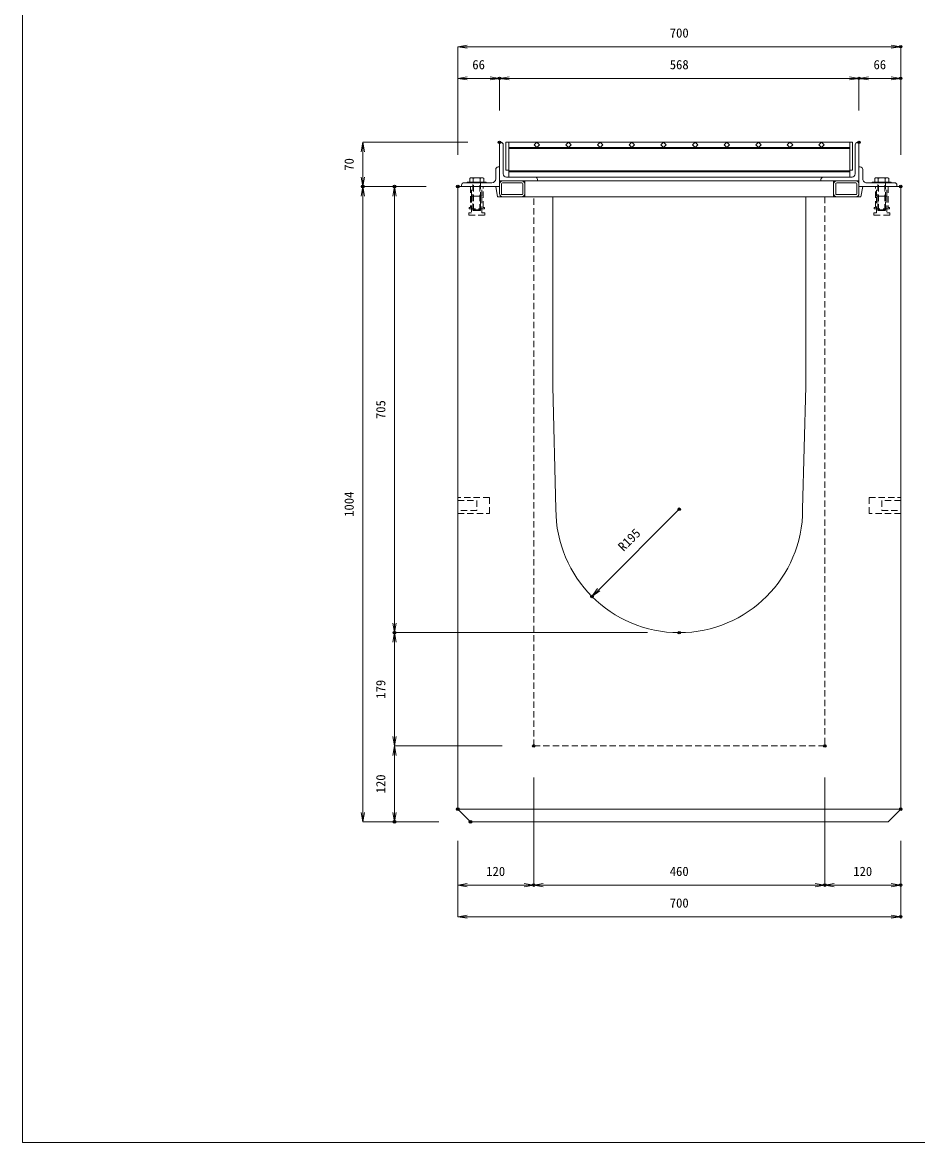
# Model space of a CAD drawing. Units: millimetres, scale not verified. Extents: x -4194 to -304, y 527 to 3367.
# Drawn here: x -4194 to -2779, y 527 to 2298 of the extents above; entities that cross this region are included whole.
import ezdxf
from ezdxf.enums import TextEntityAlignment as Align

# ---------------------------------------------------------------- set-up
doc = ezdxf.new("R2010")
doc.units = ezdxf.units.MM
doc.header["$LTSCALE"] = 20
doc.header["$PDMODE"] = 32
doc.header["$PDSIZE"] = 4
doc.linetypes.add('USER1', pattern=[0.75, 0.5, -0.25])
for name, color, linetype, lineweight in [('0-1_TITLE', 7, 'Continuous', 18), ('0-3_KIJUN', 7, 'Continuous', 18), ('0-5_SUNPO', 3, 'Continuous', 18), ('0-6_UKEWAKU', 4, 'Continuous', 18), ('0-7_GRE', 5, 'Continuous', 18), ('0-9__0-0_0', 7, 'Continuous', 18)]:
    doc.layers.add(name, color=color, linetype=linetype, lineweight=lineweight)
doc.layers.add('0-A__0-2_DEFPOINTS', color=7, linetype='Continuous')
doc.styles.add('ＭＳ ゴシック', font='')
doc.styles.get('ＭＳ ゴシック').set_extended_font_data('MS Gothic')

# ---------------------------------------------------------------- blocks, each defined once
blk = doc.blocks.new('W1-2_INST_C')
at = {"layer": '0-3_KIJUN', "linetype": 'USER1'}
for p, q in [((-8.23, -15), (-8.23, 0)), ((8.22, -15), (8.22, 0))]:
    blk.add_line(p, q, dxfattribs=at)
for points in [[(10, 0), (-10, 0), (-10, -33), (-12, -33), (-12, -35), (12, -35), (12, -33), (10, -33)], [(8.22, -15), (-8.23, -15), (-8.23, -41.5), (-12.75, -41.5), (-12.75, -45), (12.75, -45), (12.75, -41.5), (8.22, -41.5)], [(-6, -15), (6, -15), (6, -38), (-6, -38)]]:
    blk.add_lwpolyline(points, close=True, dxfattribs=at)
blk = doc.blocks.new('_OPEN')
at = {"layer": '0-9__0-0_0'}
blk.add_line((0, 0), (-1, 0), dxfattribs=at)
blk.add_lwpolyline([(-1, 0.167), (0, 0), (-1, -0.167)], dxfattribs=at)
blk = doc.blocks.new('_D2')
at = {"layer": '0-5_SUNPO'}
for p, q in [((687.95, 1769.88), (687.95, 1890.88)), ((702.95, 1890.88), (738.95, 1890.88)), ((753.95, 1839.88), (753.95, 1890.88))]:
    blk.add_line(p, q, dxfattribs=at)
at = {"layer": '0-A__0-2_DEFPOINTS'}
for p in [(753.95, 1890.88), (753.95, 1789.88), (687.95, 1719.88)]:
    blk.add_point(p, dxfattribs=at)
at = {"layer": '0-5_SUNPO', "xscale": 15, "yscale": 15, "rotation": 180}
blk.add_blockref('_OPEN', (687.95, 1890.88), dxfattribs=at)
at = {"layer": '0-5_SUNPO', "xscale": 15, "yscale": 15}
blk.add_blockref('_OPEN', (753.95, 1890.88), dxfattribs=at)
at = {"layer": '0-5_SUNPO', "color": 7, "style": 'ＭＳ ゴシック'}
blk.add_text('66', height=14.66, dxfattribs=at).set_placement((710.95, 1900.88), align=Align.BOTTOM_LEFT)
blk = doc.blocks.new('_D3')
at = {"layer": '0-5_SUNPO'}
for p, q in [((753.95, 1839.88), (753.95, 1890.88)), ((768.95, 1890.88), (1306.95, 1890.88)), ((1321.95, 1839.88), (1321.95, 1890.88))]:
    blk.add_line(p, q, dxfattribs=at)
at = {"layer": '0-A__0-2_DEFPOINTS'}
for p in [(1321.95, 1890.88), (753.95, 1789.88), (1321.95, 1789.88)]:
    blk.add_point(p, dxfattribs=at)
at = {"layer": '0-5_SUNPO', "xscale": 15, "yscale": 15, "rotation": 180}
blk.add_blockref('_OPEN', (753.95, 1890.88), dxfattribs=at)
at = {"layer": '0-5_SUNPO', "xscale": 15, "yscale": 15}
blk.add_blockref('_OPEN', (1321.95, 1890.88), dxfattribs=at)
at = {"layer": '0-5_SUNPO', "color": 7, "style": 'ＭＳ ゴシック'}
blk.add_text('568', height=14.66, dxfattribs=at).set_placement((1022.95, 1900.88), align=Align.BOTTOM_LEFT)
blk = doc.blocks.new('_D4')
at = {"layer": '0-5_SUNPO'}
for p, q in [((1321.95, 1839.88), (1321.95, 1890.88)), ((1336.95, 1890.88), (1372.95, 1890.88)), ((1387.95, 1769.88), (1387.95, 1890.88))]:
    blk.add_line(p, q, dxfattribs=at)
at = {"layer": '0-A__0-2_DEFPOINTS'}
for p in [(1387.95, 1890.88), (1321.95, 1789.88), (1387.95, 1719.88)]:
    blk.add_point(p, dxfattribs=at)
at = {"layer": '0-5_SUNPO', "xscale": 15, "yscale": 15, "rotation": 180}
blk.add_blockref('_OPEN', (1321.95, 1890.88), dxfattribs=at)
at = {"layer": '0-5_SUNPO', "xscale": 15, "yscale": 15}
blk.add_blockref('_OPEN', (1387.95, 1890.88), dxfattribs=at)
at = {"layer": '0-5_SUNPO', "color": 7, "style": 'ＭＳ ゴシック'}
blk.add_text('66', height=14.66, dxfattribs=at).set_placement((1344.95, 1900.88), align=Align.BOTTOM_LEFT)
blk = doc.blocks.new('_D5')
at = {"layer": '0-5_SUNPO'}
for p, q in [((687.95, 1769.88), (687.95, 1940.88)), ((702.95, 1940.88), (1372.95, 1940.88)), ((1387.95, 1769.88), (1387.95, 1940.88))]:
    blk.add_line(p, q, dxfattribs=at)
at = {"layer": '0-A__0-2_DEFPOINTS'}
for p in [(1387.95, 1940.88), (687.95, 1719.88), (1387.95, 1719.88)]:
    blk.add_point(p, dxfattribs=at)
at = {"layer": '0-5_SUNPO', "xscale": 15, "yscale": 15, "rotation": 180}
blk.add_blockref('_OPEN', (687.95, 1940.88), dxfattribs=at)
at = {"layer": '0-5_SUNPO', "xscale": 15, "yscale": 15}
blk.add_blockref('_OPEN', (1387.95, 1940.88), dxfattribs=at)
at = {"layer": '0-5_SUNPO', "color": 7, "style": 'ＭＳ ゴシック'}
blk.add_text('700', height=14.66, dxfattribs=at).set_placement((1022.95, 1950.88), align=Align.BOTTOM_LEFT)
blk = doc.blocks.new('_D14')
at = {"layer": '0-5_SUNPO'}
for p, q in [((703.95, 1789.88), (537.95, 1789.88)), ((537.95, 1774.88), (537.95, 1734.88)), ((637.95, 1719.88), (537.95, 1719.88))]:
    blk.add_line(p, q, dxfattribs=at)
at = {"layer": '0-A__0-2_DEFPOINTS'}
for p in [(753.95, 1789.88), (537.95, 1719.88), (687.95, 1719.88)]:
    blk.add_point(p, dxfattribs=at)
at = {"layer": '0-5_SUNPO', "xscale": 15, "yscale": 15}
for p, rotation in [((537.95, 1789.88), 90), ((537.95, 1719.88), 270)]:
    blk.add_blockref('_OPEN', p, dxfattribs=dict(at, rotation=rotation))
at = {"layer": '0-5_SUNPO', "color": 7, "style": 'ＭＳ ゴシック'}
blk.add_text('70', height=14.66, rotation=90, dxfattribs=at).set_placement((527.95, 1744.88), align=Align.BOTTOM_LEFT)
blk = doc.blocks.new('A$C7D4F0D3A')
at = {"layer": '0-3_KIJUN', "color": 3}
for p, q in [((-15, 45), (15, 45)), ((-15, 44), (-15, 45)), ((15, 44), (-15, 44)), ((10.95, 45), (-10.95, 45)), ((-9.22, 52), (9.22, 52)), ((-5.47, 45), (-5.47, 51)), ((5.5, 45), (5.5, 51)), ((15, 45), (15, 44))]:
    blk.add_line(p, q, dxfattribs=at)
at = {"layer": '0-3_KIJUN', "color": 3, "linetype": 'USER1'}
for p, q in [((-6, 44), (6, 44)), ((-6, 1), (-6, 44)), ((-5, 0), (-5, 44)), ((5, 0), (5, 44)), ((6, 44), (6, 1)), ((-5, 0), (-6, 1)), ((6, 1), (-6, 1)), ((5, 0), (-5, 0)), ((6, 1), (5, 0))]:
    blk.add_line(p, q, dxfattribs=at)
at = {"layer": '0-3_KIJUN', "color": 3}
for points in [[(-10.95, 45), (-10.95, 51), (-9.22, 52)], [(9.22, 52), (10.95, 51), (10.95, 45)]]:
    blk.add_lwpolyline(points, dxfattribs=at)
for centre, radius, start, end in [((-8.21, 47.74), 4.26, 49.93201, 130.06799), ((0.02, 36.46), 15.54, 69.33427, 110.66573), ((8.23, 47.79), 4.21, 49.666, 130.334)]:
    blk.add_arc(centre, radius, start, end, dxfattribs=at)
blk = doc.blocks.new('_D52')
at = {"layer": '0-5_SUNPO'}
for p, q in [((757.95, 835.88), (587.95, 835.88)), ((587.95, 820.88), (587.95, 730.88)), ((657.95, 715.88), (587.95, 715.88))]:
    blk.add_line(p, q, dxfattribs=at)
at = {"layer": '0-A__0-2_DEFPOINTS'}
for p in [(807.95, 835.88), (587.95, 715.88), (707.95, 715.88)]:
    blk.add_point(p, dxfattribs=at)
at = {"layer": '0-5_SUNPO', "xscale": 15, "yscale": 15}
for p, rotation in [((587.95, 835.88), 90), ((587.95, 715.88), 270)]:
    blk.add_blockref('_OPEN', p, dxfattribs=dict(at, rotation=rotation))
at = {"layer": '0-5_SUNPO', "color": 7, "style": 'ＭＳ ゴシック'}
blk.add_text('120', height=14.66, rotation=90, dxfattribs=at).set_placement((577.95, 760.88), align=Align.BOTTOM_LEFT)
blk = doc.blocks.new('_D53')
at = {"layer": '0-5_SUNPO'}
for p, q in [((807.95, 785.88), (807.95, 615.88)), ((687.95, 685.88), (687.95, 615.88)), ((702.95, 615.88), (792.95, 615.88))]:
    blk.add_line(p, q, dxfattribs=at)
at = {"layer": '0-A__0-2_DEFPOINTS'}
for p in [(807.95, 835.88), (687.95, 735.88), (807.95, 615.88)]:
    blk.add_point(p, dxfattribs=at)
at = {"layer": '0-5_SUNPO', "xscale": 15, "yscale": 15, "rotation": 180}
blk.add_blockref('_OPEN', (687.95, 615.88), dxfattribs=at)
at = {"layer": '0-5_SUNPO', "xscale": 15, "yscale": 15}
blk.add_blockref('_OPEN', (807.95, 615.88), dxfattribs=at)
at = {"layer": '0-5_SUNPO', "color": 7, "style": 'ＭＳ ゴシック'}
blk.add_text('120', height=14.66, dxfattribs=at).set_placement((732.95, 625.88), align=Align.BOTTOM_LEFT)
blk = doc.blocks.new('_D54')
at = {"layer": '0-5_SUNPO'}
for p, q in [((807.95, 785.88), (807.95, 615.88)), ((1267.95, 785.88), (1267.95, 615.88)), ((822.95, 615.88), (1252.95, 615.88))]:
    blk.add_line(p, q, dxfattribs=at)
at = {"layer": '0-A__0-2_DEFPOINTS'}
for p in [(807.95, 835.88), (1267.95, 835.88), (1267.95, 615.88)]:
    blk.add_point(p, dxfattribs=at)
at = {"layer": '0-5_SUNPO', "xscale": 15, "yscale": 15, "rotation": 180}
blk.add_blockref('_OPEN', (807.95, 615.88), dxfattribs=at)
at = {"layer": '0-5_SUNPO', "xscale": 15, "yscale": 15}
blk.add_blockref('_OPEN', (1267.95, 615.88), dxfattribs=at)
at = {"layer": '0-5_SUNPO', "color": 7, "style": 'ＭＳ ゴシック'}
blk.add_text('460', height=14.66, dxfattribs=at).set_placement((1022.95, 625.88), align=Align.BOTTOM_LEFT)
blk = doc.blocks.new('_D55')
at = {"layer": '0-5_SUNPO'}
for p, q in [((1267.95, 785.88), (1267.95, 615.88)), ((1387.95, 685.88), (1387.95, 615.88)), ((1282.95, 615.88), (1372.95, 615.88))]:
    blk.add_line(p, q, dxfattribs=at)
at = {"layer": '0-A__0-2_DEFPOINTS'}
for p in [(1267.95, 835.88), (1387.95, 735.88), (1387.95, 615.88)]:
    blk.add_point(p, dxfattribs=at)
at = {"layer": '0-5_SUNPO', "xscale": 15, "yscale": 15, "rotation": 180}
blk.add_blockref('_OPEN', (1267.95, 615.88), dxfattribs=at)
at = {"layer": '0-5_SUNPO', "xscale": 15, "yscale": 15}
blk.add_blockref('_OPEN', (1387.95, 615.88), dxfattribs=at)
at = {"layer": '0-5_SUNPO', "color": 7, "style": 'ＭＳ ゴシック'}
blk.add_text('120', height=14.66, dxfattribs=at).set_placement((1312.95, 625.88), align=Align.BOTTOM_LEFT)
blk = doc.blocks.new('_D56')
at = {"layer": '0-5_SUNPO'}
for p, q in [((687.95, 685.88), (687.95, 565.88)), ((1387.95, 685.88), (1387.95, 565.88)), ((702.95, 565.88), (1372.95, 565.88))]:
    blk.add_line(p, q, dxfattribs=at)
at = {"layer": '0-A__0-2_DEFPOINTS'}
for p in [(687.95, 735.88), (1387.95, 735.88), (1387.95, 565.88)]:
    blk.add_point(p, dxfattribs=at)
at = {"layer": '0-5_SUNPO', "xscale": 15, "yscale": 15, "rotation": 180}
blk.add_blockref('_OPEN', (687.95, 565.88), dxfattribs=at)
at = {"layer": '0-5_SUNPO', "xscale": 15, "yscale": 15}
blk.add_blockref('_OPEN', (1387.95, 565.88), dxfattribs=at)
at = {"layer": '0-5_SUNPO', "color": 7, "style": 'ＭＳ ゴシック'}
blk.add_text('700', height=14.66, dxfattribs=at).set_placement((1022.95, 575.88), align=Align.BOTTOM_LEFT)
blk = doc.blocks.new('_D57')
at = {"layer": '0-5_SUNPO'}
for p, q in [((987.95, 1014.88), (587.95, 1014.88)), ((587.95, 850.88), (587.95, 999.88)), ((757.95, 835.88), (587.95, 835.88))]:
    blk.add_line(p, q, dxfattribs=at)
at = {"layer": '0-A__0-2_DEFPOINTS'}
for p in [(587.95, 1014.88), (1037.95, 1014.88), (807.95, 835.88)]:
    blk.add_point(p, dxfattribs=at)
at = {"layer": '0-5_SUNPO', "xscale": 15, "yscale": 15}
for p, rotation in [((587.95, 1014.88), 90), ((587.95, 835.88), 270)]:
    blk.add_blockref('_OPEN', p, dxfattribs=dict(at, rotation=rotation))
at = {"layer": '0-5_SUNPO', "color": 7, "style": 'ＭＳ ゴシック'}
blk.add_text('179', height=14.66, rotation=90, dxfattribs=at).set_placement((577.95, 910.38), align=Align.BOTTOM_LEFT)
blk = doc.blocks.new('_D58')
at = {"layer": '0-5_SUNPO'}
for p, q in [((637.95, 1719.88), (587.95, 1719.88)), ((587.95, 1029.88), (587.95, 1704.88)), ((987.95, 1014.88), (587.95, 1014.88))]:
    blk.add_line(p, q, dxfattribs=at)
at = {"layer": '0-A__0-2_DEFPOINTS'}
for p in [(587.95, 1719.88), (687.95, 1719.88), (1037.95, 1014.88)]:
    blk.add_point(p, dxfattribs=at)
at = {"layer": '0-5_SUNPO', "xscale": 15, "yscale": 15}
for p, rotation in [((587.95, 1719.88), 90), ((587.95, 1014.88), 270)]:
    blk.add_blockref('_OPEN', p, dxfattribs=dict(at, rotation=rotation))
at = {"layer": '0-5_SUNPO', "color": 7, "style": 'ＭＳ ゴシック'}
blk.add_text('705', height=14.66, rotation=90, dxfattribs=at).set_placement((577.95, 1352.38), align=Align.BOTTOM_LEFT)
blk = doc.blocks.new('_D59')
at = {"layer": '0-5_SUNPO'}
blk.add_line((1037.95, 1209.88), (910.68, 1082.6), dxfattribs=at)
at = {"layer": '0-A__0-2_DEFPOINTS'}
for p in [(1037.95, 1209.88), (900.07, 1072)]:
    blk.add_point(p, dxfattribs=at)
at = {"layer": '0-5_SUNPO', "xscale": 15, "yscale": 15, "rotation": 225}
blk.add_blockref('_OPEN', (900.07, 1072), dxfattribs=at)
at = {"layer": '0-5_SUNPO', "color": 7, "style": 'ＭＳ ゴシック'}
blk.add_text('R195', height=14.66, rotation=45, dxfattribs=at).set_placement((953.1, 1139.17), align=Align.BOTTOM_LEFT)
blk = doc.blocks.new('_D60')
at = {"layer": '0-5_SUNPO'}
for p, q in [((637.95, 1719.88), (537.95, 1719.88)), ((537.95, 730.88), (537.95, 1704.88)), ((657.95, 715.88), (537.95, 715.88))]:
    blk.add_line(p, q, dxfattribs=at)
at = {"layer": '0-A__0-2_DEFPOINTS'}
for p in [(537.95, 1719.88), (687.95, 1719.88), (707.95, 715.88)]:
    blk.add_point(p, dxfattribs=at)
at = {"layer": '0-5_SUNPO', "xscale": 15, "yscale": 15}
for p, rotation in [((537.95, 1719.88), 90), ((537.95, 715.88), 270)]:
    blk.add_blockref('_OPEN', p, dxfattribs=dict(at, rotation=rotation))
at = {"layer": '0-5_SUNPO', "color": 7, "style": 'ＭＳ ゴシック'}
blk.add_text('1004', height=14.66, rotation=90, dxfattribs=at).set_placement((527.95, 1197.88), align=Align.BOTTOM_LEFT)
blk = doc.blocks.new('M16_insert_dan')
at = {"layer": '0-3_KIJUN', "color": 3, "linetype": 'USER1'}
for points in [[(0, -12.5), (-50, -12.5), (-50, 12.5), (0, 12.5)], [(0, 8), (-30, 8), (-30, -8), (0, -8)]]:
    blk.add_lwpolyline(points, close=True, dxfattribs=at)
blk = doc.blocks.new('A$C512701F2')
at = {"layer": '0-7_GRE'}
for p, q in [((0, 548), (44, 548)), ((0, 548), (0, 543.5)), ((0, 543.5), (44, 543.5)), ((0, 543.5), (55, 543.5)), ((0, 4.5), (0, 543.5)), ((8.5, 4.5), (8.5, 543.5)), ((10, 4.5), (10, 543.5)), ((44, 548), (44, 543.5)), ((45, 4.5), (45, 543.5)), ((46.5, 4.5), (46.5, 543.5)), ((55, 4.5), (55, 543.5)), ((4.24, 503.24), (0, 499)), ((0, 499), (4.24, 494.76)), ((8.48, 499), (4.24, 503.24)), ((4.24, 494.76), (8.48, 499)), ((4.24, 453.24), (0, 449)), ((0, 449), (4.24, 444.76)), ((8.48, 449), (4.24, 453.24)), ((4.24, 444.76), (8.48, 449)), ((4.24, 403.24), (0, 399)), ((0, 399), (4.24, 394.76)), ((8.48, 399), (4.24, 403.24)), ((4.24, 394.76), (8.48, 399)), ((4.24, 353.24), (0, 349)), ((0, 349), (4.24, 344.76)), ((8.48, 349), (4.24, 353.24)), ((4.24, 344.76), (8.48, 349)), ((4.24, 303.24), (0, 299)), ((8.48, 299), (4.24, 303.24)), ((0, 299), (4.24, 294.76)), ((4.24, 294.76), (8.48, 299)), ((4.24, 253.24), (0, 249)), ((0, 249), (4.24, 244.76)), ((8.48, 249), (4.24, 253.24)), ((4.24, 244.76), (8.48, 249)), ((4.24, 203.24), (0, 199)), ((0, 199), (4.24, 194.76)), ((8.48, 199), (4.24, 203.24)), ((4.24, 194.76), (8.48, 199)), ((4.24, 153.24), (0, 149)), ((0, 149), (4.24, 144.76)), ((8.48, 149), (4.24, 153.24)), ((4.24, 144.76), (8.48, 149)), ((4.24, 103.24), (0, 99)), ((0, 99), (4.24, 94.76)), ((8.48, 99), (4.24, 103.24)), ((4.24, 94.76), (8.48, 99)), ((4.24, 53.24), (0, 49)), ((8.48, 49), (4.24, 53.24)), ((0, 49), (4.24, 44.76)), ((4.24, 44.76), (8.48, 49)), ((0, 4.5), (44, 4.5)), ((0, 0), (0, 4.5)), ((0, 4.5), (55, 4.5)), ((0, 0), (44, 0)), ((44, 0), (44, 4.5))]:
    blk.add_line(p, q, dxfattribs=at)
blk = doc.blocks.new('A$C4C081C8D')
at = {"layer": '0-6_UKEWAKU'}
for p, q in [((64, 624), (64, 580)), ((70, 628), (68, 628)), ((70, 568), (70, 628)), ((61, 568), (0, 568)), ((0, 566), (0, 568)), ((39, 568), (39, 570)), ((39, 568), (70, 568)), ((58, 574), (43, 574)), ((61, 508), (61, 568)), ((81.2, 568), (65.8, 568)), ((50, 562), (4, 562)), ((55, 512), (55, 557)), ((61, 563.2), (61, 532.8)), ((64.2, 563.2), (64.2, 532.8)), ((81.2, 564.8), (65.8, 564.8)), ((82.8, 532.8), (82.8, 563.2)), ((86, 563.2), (86, 532.8)), ((65.8, 531.2), (81.2, 531.2)), ((61, 528), (86, 528)), ((65.8, 528), (81.2, 528)), ((86, 40), (86, 528)), ((55, 56), (55, 512)), ((61, 508), (59, 508)), ((61, 508), (61, 60)), ((55, 56), (55, 11)), ((61, 60), (59, 60)), ((61, 40), (86, 40)), ((65.8, 40), (81.2, 40)), ((65.8, 36.8), (81.2, 36.8)), ((61, 4.8), (61, 35.2)), ((64.2, 4.8), (64.2, 35.2)), ((82.8, 35.2), (82.8, 4.8)), ((86, 4.8), (86, 35.2)), ((0, 2), (0, 0)), ((50, 6), (4, 6)), ((39, 0), (39, -2)), ((39, 0), (70, 0)), ((81.2, 3.2), (65.8, 3.2)), ((81.2, 0), (65.8, 0)), ((58, -6), (43, -6)), ((64, -56), (64, -12))]:
    blk.add_line(p, q, dxfattribs=at)
for points in [[(61, 60), (61, 0), (0, 0)], [(70, 0), (70, -60), (68, -60)]]:
    blk.add_lwpolyline(points, dxfattribs=at)
for centre, radius, start, end in [((68, 624), 4, 90, 180), ((43, 570), 4, 90, 180), ((58, 580), 6, 270, 0), ((65.8, 563.2), 4.8, 90, 180), ((81.2, 563.2), 4.8, 0, 90), ((4, 566), 4, 180, 270), ((50, 557), 5, 0, 90), ((65.8, 563.2), 1.6, 90, 180), ((81.2, 563.2), 1.6, 0, 90), ((65.8, 532.8), 4.8, 180, 270), ((65.8, 532.8), 1.6, 180, 270), ((81.2, 532.8), 1.6, 270, 0), ((81.2, 532.8), 4.8, 270, 0), ((59, 512), 4, 180, 270), ((59, 56), 4, 90, 180), ((65.8, 35.2), 4.8, 90, 180), ((65.8, 35.2), 1.6, 90, 180), ((81.2, 35.2), 4.8, 0, 90), ((81.2, 35.2), 1.6, 0, 90), ((4, 2), 4, 90, 180), ((50, 11), 5, 270, 0), ((65.8, 4.8), 4.8, 180, 270), ((65.8, 4.8), 1.6, 180, 270), ((81.2, 4.8), 1.6, 270, 0), ((81.2, 4.8), 4.8, 270, 0), ((43, -2), 4, 180, 270), ((58, -12), 6, 0, 90), ((68, -56), 4, 180, 270)]:
    blk.add_arc(centre, radius, start, end, dxfattribs=at)

msp = doc.modelspace()

# ---------------------------------------------------------------- linework, layer by layer
at = {"layer": '0-1_TITLE', "color": 2}
msp.add_lwpolyline([(-4193.98, 527.23), (-303.98, 527.23), (-303.98, 3367.23), (-4193.98, 3367.23)], close=True, dxfattribs=at)
at = {"layer": '0-3_KIJUN'}
msp.add_line((-3506.02, 1054.19), (-2806.02, 1054.19), dxfattribs=at)
for points in [[(-2806.02, 1054.19), (-2826.02, 1034.19), (-3486.02, 1034.19), (-3506.02, 1054.19), (-3506.02, 2038.19), (-3446.02, 2038.19), (-3443.02, 2022.19), (-3356.02, 2022.19), (-3356.02, 1722.19), (-3351.02, 1528.19)], [(-2961.02, 1528.19), (-2956.02, 1722.19), (-2956.02, 2022.19), (-2869.02, 2022.19), (-2866.02, 2038.19), (-2806.02, 2038.19), (-2806.02, 1054.19)]]:
    msp.add_lwpolyline(points, dxfattribs=at)
at = {"layer": '0-3_KIJUN', "linetype": 'USER1'}
msp.add_lwpolyline([(-2926.02, 2022.19), (-2926.02, 1154.19), (-3386.02, 1154.19), (-3386.02, 2022.19)], dxfattribs=at)
at = {"layer": '0-3_KIJUN'}
msp.add_arc((-3156.02, 1528.19), 195, 180, 360, dxfattribs=at)

# ---------------------------------------------------------------- block references
for name, p in [('A$C7D4F0D3A', (-3476.02, 2000.19)), ('W1-2_INST_C', (-3476.02, 2038.19)), ('W1-2_INST_C', (-3476.02, 2038.19)), ('A$C7D4F0D3A', (-2836.02, 2000.19)), ('M16_insert_dan', (-2806.02, 1534.19))]:
    msp.add_blockref(name, p, dxfattribs=at)
at = {"layer": '0-3_KIJUN', "xscale": -1}
for name, p in [('W1-2_INST_C', (-2836.02, 2038.19)), ('W1-2_INST_C', (-2836.02, 2038.19)), ('M16_insert_dan', (-3506.02, 1534.19))]:
    msp.add_blockref(name, p, dxfattribs=at)
at = {"layer": '0-5_SUNPO'}
for name in ['_D5', '_D2', '_D3', '_D4', '_D14', '_D60', '_D58', '_D59', '_D57', '_D52', '_D53', '_D54', '_D55', '_D56']:
    msp.add_blockref(name, (-4193.98, 318.31), dxfattribs=at)
at = {"layer": '0-6_UKEWAKU', "rotation": 270}
msp.add_blockref('A$C4C081C8D', (-3440.02, 2108.19), dxfattribs=at)
at = {"layer": '0-7_GRE', "rotation": 270}
msp.add_blockref('A$C512701F2', (-3430.02, 2108.19), dxfattribs=at)

doc.saveas('drawing.dxf')
